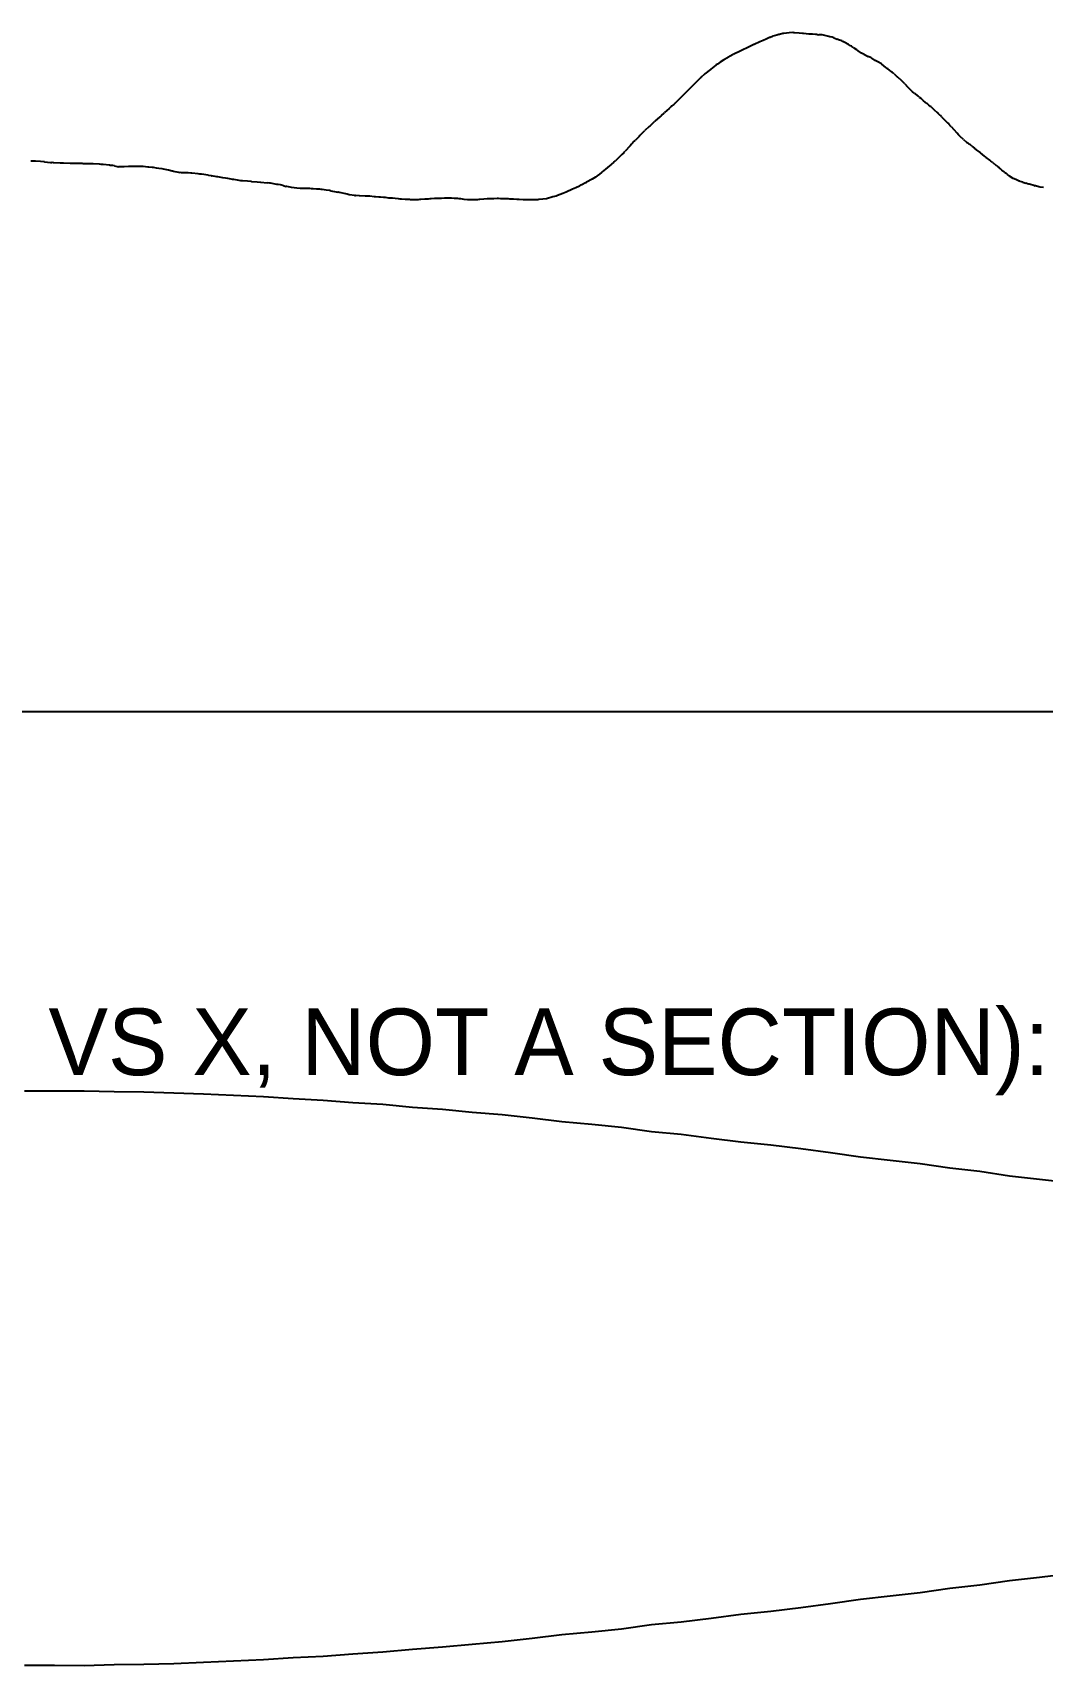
# Model space of a CAD drawing. Extents: x -27 to 218, y -64 to 34.
# Drawn here: x 34.4 to 67.7, y -64.3 to -10.4 of the extents above; entities that cross this region are included whole.
import ezdxf

# ---------------------------------------------------------------- set-up
doc = ezdxf.new("R2010")
doc.units = 0

msp = doc.modelspace()

# ---------------------------------------------------------------- linework, layer by layer
at = {"layer": 'BOUNDING_BOX'}
msp.add_line((-26.9146, -32.804), (150.3456, -32.804), dxfattribs=at)
at = {"layer": 'MIDPLANE_Z0_OUTLINE'}
for p, q in [((58.1989, -10.7794), (58.1817, -10.7861)), ((58.2073, -10.7761), (58.1989, -10.7794)), ((58.3944, -10.6926), (58.2073, -10.7761)), ((58.5067, -10.6425), (58.3944, -10.6926)), ((58.6021, -10.6021), (58.5067, -10.6425)), ((58.6936, -10.5634), (58.6021, -10.6021)), ((58.7194, -10.5525), (58.6936, -10.5634)), ((58.7384, -10.5444), (58.7194, -10.5525)), ((58.8126, -10.5154), (58.7384, -10.5444)), ((58.8317, -10.5079), (58.8126, -10.5154)), ((58.9622, -10.4705), (58.8317, -10.5079)), ((59.0301, -10.4511), (58.9622, -10.4705)), ((59.0444, -10.4474), (59.0301, -10.4511)), ((59.1567, -10.4187), (59.0444, -10.4474)), ((59.179, -10.4163), (59.1567, -10.4187)), ((59.1931, -10.4147), (59.179, -10.4163)), ((59.3694, -10.3986), (59.1931, -10.4147)), ((59.4817, -10.3884), (59.3694, -10.3986)), ((59.5145, -10.3913), (59.4817, -10.3884)), ((59.5393, -10.3935), (59.5145, -10.3913)), ((59.6944, -10.4058), (59.5393, -10.3935)), ((59.8067, -10.4147), (59.6944, -10.4058)), ((59.8251, -10.4184), (59.8067, -10.4147)), ((59.8371, -10.4207), (59.8251, -10.4184)), ((60.0194, -10.4336), (59.8371, -10.4207)), ((60.1317, -10.4415), (60.0194, -10.4336)), ((60.1373, -10.4419), (60.1317, -10.4415)), ((60.1406, -10.4422), (60.1373, -10.4419)), ((60.2388, -10.4482), (60.1406, -10.4422)), ((60.2862, -10.4511), (60.2388, -10.4482)), ((60.2862, -10.4511), (60.3444, -10.455)), ((60.4461, -10.4618), (60.3444, -10.455)), ((60.4535, -10.4623), (60.4461, -10.4618)), ((60.4567, -10.4626), (60.4535, -10.4623)), ((60.6694, -10.5121), (60.4567, -10.4626)), ((60.7111, -10.5218), (60.6694, -10.5121)), ((60.7742, -10.5362), (60.7111, -10.5218)), ((60.7817, -10.5379), (60.7742, -10.5362)), ((60.8436, -10.5634), (60.7817, -10.5379)), ((60.8436, -10.5634), (60.9504, -10.6075)), ((60.9944, -10.6233), (60.9504, -10.6075)), ((61.1067, -10.6637), (60.9944, -10.6233)), ((61.1409, -10.6824), (61.1067, -10.6637)), ((61.1793, -10.7035), (61.1409, -10.6824)), ((61.3187, -10.7759), (61.1793, -10.7035)), ((61.3191, -10.7761), (61.3187, -10.7759)), ((61.3191, -10.7761), (61.3194, -10.7763)), ((61.3897, -10.8181), (61.3194, -10.7763)), ((57.2067, -11.2894), (57.0944, -11.3645)), ((57.334, -11.2171), (57.2067, -11.2894)), ((57.3405, -11.2134), (57.334, -11.2171)), ((57.4194, -11.1686), (57.3405, -11.2134)), ((57.5231, -11.1097), (57.4194, -11.1686)), ((57.5292, -11.1065), (57.5231, -11.1097)), ((57.5317, -11.1051), (57.5292, -11.1065)), ((57.5374, -11.1023), (57.5317, -11.1051)), ((57.54, -11.1011), (57.5374, -11.1023)), ((57.7444, -11.0028), (57.54, -11.1011)), ((57.8567, -10.9488), (57.7444, -11.0028)), ((57.9628, -10.8959), (57.8567, -10.9488)), ((57.9778, -10.8884), (57.9628, -10.8959)), ((58.0694, -10.8427), (57.9778, -10.8884)), ((58.1607, -10.7972), (58.0694, -10.8427)), ((58.1752, -10.7895), (58.1607, -10.7972)), ((58.1817, -10.7861), (58.1752, -10.7895)), ((61.4242, -10.837), (61.3897, -10.8181)), ((61.4317, -10.8411), (61.4242, -10.837)), ((61.4991, -10.8884), (61.4317, -10.8411)), ((61.4991, -10.8884), (61.5845, -10.9483)), ((61.6444, -10.9885), (61.5845, -10.9483)), ((61.7567, -11.064), (61.6444, -10.9885)), ((61.7701, -11.0731), (61.7567, -11.064)), ((61.7789, -11.079), (61.7701, -11.0731)), ((61.8, -11.0888), (61.7789, -11.079)), ((61.8264, -11.1011), (61.8, -11.0888)), ((61.8264, -11.1011), (61.9694, -11.1733)), ((61.9961, -11.1867), (61.9694, -11.1733)), ((62.0549, -11.2134), (61.9961, -11.1867)), ((62.0549, -11.2134), (62.0817, -11.2256)), ((62.0936, -11.2333), (62.0817, -11.2256)), ((62.2036, -11.3043), (62.0936, -11.2333)), ((62.2944, -11.3552), (62.2036, -11.3043)), ((56.5567, -11.7733), (56.4633, -11.8634)), ((56.5739, -11.7586), (56.5567, -11.7733)), ((56.5827, -11.7511), (56.5739, -11.7586)), ((56.7694, -11.6014), (56.5827, -11.7511)), ((56.844, -11.5416), (56.7694, -11.6014)), ((56.848, -11.5384), (56.844, -11.5416)), ((56.8817, -11.5113), (56.848, -11.5384)), ((56.9609, -11.4554), (56.8817, -11.5113)), ((57.0024, -11.4261), (56.9609, -11.4554)), ((57.0944, -11.3645), (57.0024, -11.4261)), ((62.4067, -11.4182), (62.2944, -11.3552)), ((62.4095, -11.4204), (62.4067, -11.4182)), ((62.4112, -11.4217), (62.4095, -11.4204)), ((62.4136, -11.4234), (62.4112, -11.4217)), ((62.4176, -11.4261), (62.4136, -11.4234)), ((62.5556, -11.5384), (62.4176, -11.4261)), ((62.5908, -11.567), (62.5556, -11.5384)), ((62.6194, -11.5872), (62.5908, -11.567)), ((62.7317, -11.6664), (62.6194, -11.5872)), ((62.7552, -11.6878), (62.7317, -11.6664)), ((62.7759, -11.7069), (62.7552, -11.6878)), ((62.8029, -11.7289), (62.7759, -11.7069)), ((62.83, -11.7511), (62.8029, -11.7289)), ((62.83, -11.7511), (62.9444, -11.8598)), ((56.1194, -12.2017), (55.9241, -12.4011)), ((56.1268, -12.1942), (56.1194, -12.2017)), ((56.1325, -12.1884), (56.1268, -12.1942)), ((56.2317, -12.0871), (56.1325, -12.1884)), ((56.2391, -12.0797), (56.2317, -12.0871)), ((56.2428, -12.0761), (56.2391, -12.0797)), ((56.4444, -11.8816), (56.2428, -12.0761)), ((56.4599, -11.8667), (56.4444, -11.8816)), ((56.4633, -11.8634), (56.4599, -11.8667)), ((62.9463, -11.8615), (62.9444, -11.8598)), ((62.9485, -11.8634), (62.9463, -11.8615)), ((62.9485, -11.8634), (63.0567, -11.9568)), ((63.0834, -11.9841), (63.0567, -11.9568)), ((63.1157, -12.0171), (63.0834, -11.9841)), ((63.1498, -12.0497), (63.1157, -12.0171)), ((63.1774, -12.0761), (63.1498, -12.0497)), ((63.1774, -12.0761), (63.2694, -12.176)), ((63.2753, -12.1825), (63.2694, -12.176)), ((63.2813, -12.1884), (63.2753, -12.1825)), ((63.2813, -12.1884), (63.3817, -12.2881)), ((63.4078, -12.3149), (63.3817, -12.2881)), ((63.4375, -12.3453), (63.4078, -12.3149)), ((63.4802, -12.3775), (63.4375, -12.3453)), ((63.5115, -12.4011), (63.4802, -12.3775)), ((55.4075, -12.8919), (55.2567, -13.0287)), ((55.4664, -12.8384), (55.4075, -12.8919)), ((55.4694, -12.8357), (55.4664, -12.8384)), ((55.499, -12.8088), (55.4694, -12.8357)), ((55.556, -12.7573), (55.499, -12.8088)), ((55.5817, -12.7341), (55.556, -12.7573)), ((55.5874, -12.7287), (55.5817, -12.7341)), ((55.5901, -12.7261), (55.5874, -12.7287)), ((55.7944, -12.5269), (55.5901, -12.7261)), ((55.8057, -12.5159), (55.7944, -12.5269)), ((55.8083, -12.5134), (55.8057, -12.5159)), ((55.9067, -12.4174), (55.8083, -12.5134)), ((55.9183, -12.4066), (55.9067, -12.4174)), ((55.9241, -12.4011), (55.9183, -12.4066)), ((63.5115, -12.4011), (63.5944, -12.4705)), ((63.6178, -12.49), (63.5944, -12.4705)), ((63.6501, -12.5134), (63.6178, -12.49)), ((63.6501, -12.5134), (63.7067, -12.5545)), ((63.731, -12.576), (63.7067, -12.5545)), ((63.7976, -12.6353), (63.731, -12.576)), ((63.9098, -12.7224), (63.7976, -12.6353)), ((63.9146, -12.7261), (63.9098, -12.7224)), ((63.9146, -12.7261), (63.9194, -12.7304)), ((63.9763, -12.7815), (63.9194, -12.7304)), ((64.0286, -12.8228), (63.9763, -12.7815)), ((64.0317, -12.8254), (64.0286, -12.8228)), ((64.045, -12.8384), (64.0317, -12.8254)), ((64.045, -12.8384), (64.1454, -12.9374)), ((54.7761, -13.4599), (54.7458, -13.4884)), ((54.8194, -13.4192), (54.7761, -13.4599)), ((54.8653, -13.3761), (54.8194, -13.4192)), ((54.8653, -13.3761), (54.8808, -13.362)), ((54.8808, -13.362), (54.9317, -13.3157)), ((55.1041, -13.1634), (54.9317, -13.3157)), ((55.1279, -13.1424), (55.1041, -13.1634)), ((55.1444, -13.1278), (55.1279, -13.1424)), ((55.2312, -13.0511), (55.1444, -13.1278)), ((55.2312, -13.0511), (55.2393, -13.0439)), ((55.2393, -13.0439), (55.2567, -13.0287)), ((64.1454, -12.9374), (64.2444, -13.023)), ((64.2444, -13.023), (64.2769, -13.0511)), ((64.2821, -13.0564), (64.2769, -13.0511)), ((64.3162, -13.0916), (64.2821, -13.0564)), ((64.3509, -13.1223), (64.3162, -13.0916)), ((64.3567, -13.1274), (64.3509, -13.1223)), ((64.3904, -13.1634), (64.3567, -13.1274)), ((64.3904, -13.1634), (64.4769, -13.2559)), ((64.4769, -13.2559), (64.5694, -13.3443)), ((64.5694, -13.3443), (64.6028, -13.3761)), ((64.6077, -13.3817), (64.6028, -13.3761)), ((64.6397, -13.4182), (64.6077, -13.3817)), ((64.6768, -13.4549), (64.6397, -13.4182)), ((64.6817, -13.4598), (64.6768, -13.4549)), ((64.7068, -13.4884), (64.6817, -13.4598)), ((54.2084, -14.0261), (54.2249, -14.0089)), ((54.2249, -14.0089), (54.2817, -13.9495)), ((54.4142, -13.8134), (54.2817, -13.9495)), ((54.4401, -13.7868), (54.4142, -13.8134)), ((54.4944, -13.731), (54.4401, -13.7868)), ((54.5235, -13.7011), (54.4944, -13.731)), ((54.5235, -13.7011), (54.5388, -13.6861)), ((54.5388, -13.6861), (54.6067, -13.619)), ((54.7458, -13.4884), (54.6067, -13.619)), ((64.7068, -13.4884), (64.7944, -13.5884)), ((64.7944, -13.5884), (64.8944, -13.6923)), ((64.8944, -13.6923), (64.9029, -13.7011)), ((64.9047, -13.7032), (64.9029, -13.7011)), ((64.9507, -13.7571), (64.9047, -13.7032)), ((65.0052, -13.8134), (64.9507, -13.7571)), ((65.0052, -13.8134), (65.0067, -13.815)), ((65.0082, -13.8164), (65.0067, -13.815)), ((65.1123, -13.9206), (65.0082, -13.8164)), ((65.1123, -13.9206), (65.2194, -13.9993)), ((65.2194, -13.9993), (65.256, -14.0261)), ((53.7931, -14.4634), (53.6317, -14.6198)), ((53.8133, -14.4438), (53.7931, -14.4634)), ((53.8444, -14.4136), (53.8133, -14.4438)), ((53.9089, -14.3511), (53.8444, -14.4136)), ((53.9089, -14.3511), (53.9226, -14.3368)), ((53.9226, -14.3368), (53.9567, -14.3013)), ((54.1057, -14.1384), (53.9567, -14.3013)), ((54.1216, -14.121), (54.1057, -14.1384)), ((54.1694, -14.0687), (54.1216, -14.121)), ((54.2084, -14.0261), (54.1694, -14.0687)), ((65.262, -14.031), (65.256, -14.0261)), ((65.2979, -14.0599), (65.262, -14.031)), ((65.3251, -14.0805), (65.2979, -14.0599)), ((65.3317, -14.0855), (65.3251, -14.0805)), ((65.3964, -14.1384), (65.3317, -14.0855)), ((65.3964, -14.1384), (65.4778, -14.205)), ((65.5444, -14.2531), (65.4778, -14.205)), ((65.6567, -14.334), (65.5444, -14.2531)), ((65.6625, -14.3388), (65.6567, -14.334)), ((65.666, -14.3418), (65.6625, -14.3388)), ((65.671, -14.3454), (65.666, -14.3418)), ((65.6788, -14.3511), (65.671, -14.3454)), ((65.8091, -14.4634), (65.6788, -14.3511)), ((65.8415, -14.4913), (65.8091, -14.4634)), ((65.8694, -14.513), (65.8415, -14.4913)), ((65.9817, -14.5999), (65.8694, -14.513)), ((34.4567, -14.6325), (34.3444, -14.63)), ((34.4814, -14.6339), (34.4567, -14.6325)), ((34.498, -14.6349), (34.4814, -14.6339)), ((34.6694, -14.647), (34.498, -14.6349)), ((34.7817, -14.655), (34.6694, -14.647)), ((34.7951, -14.6548), (34.7817, -14.655)), ((34.8031, -14.6548), (34.7951, -14.6548)), ((34.8031, -14.6548), (34.9944, -14.672)), ((34.9944, -14.672), (35.0393, -14.6761)), ((35.0497, -14.677), (35.0393, -14.6761)), ((35.1011, -14.6817), (35.0497, -14.677)), ((35.1049, -14.6822), (35.1011, -14.6817)), ((35.1067, -14.6824), (35.1049, -14.6822)), ((35.3194, -14.6958), (35.1067, -14.6824)), ((35.4065, -14.7014), (35.3194, -14.6958)), ((35.4245, -14.7018), (35.4065, -14.7014)), ((35.4317, -14.702), (35.4245, -14.7018)), ((35.6444, -14.7092), (35.4317, -14.702)), ((35.721, -14.7118), (35.6444, -14.7092)), ((35.7474, -14.7122), (35.721, -14.7118)), ((35.7567, -14.7124), (35.7474, -14.7122)), ((35.9694, -14.7128), (35.7567, -14.7124)), ((36.045, -14.7128), (35.9694, -14.7128)), ((36.0725, -14.7154), (36.045, -14.7128)), ((36.0817, -14.7163), (36.0725, -14.7154)), ((36.2944, -14.7172), (36.0817, -14.7163)), ((36.3654, -14.7175), (36.2944, -14.7172)), ((36.3971, -14.7212), (36.3654, -14.7175)), ((36.4067, -14.7223), (36.3971, -14.7212)), ((36.6194, -14.7343), (36.4067, -14.7223)), ((36.6706, -14.7372), (36.6194, -14.7343)), ((36.7203, -14.7384), (36.6706, -14.7372)), ((36.7317, -14.7387), (36.7203, -14.7384)), ((36.9444, -14.768), (36.7317, -14.7387)), ((36.9623, -14.7705), (36.9444, -14.768)), ((37.0527, -14.7785), (36.9623, -14.7705)), ((37.0567, -14.7788), (37.0527, -14.7785)), ((37.1097, -14.7884), (37.0567, -14.7788)), ((37.1097, -14.7884), (37.245, -14.8129)), ((37.2694, -14.8143), (37.245, -14.8129)), ((37.3817, -14.8209), (37.2694, -14.8143)), ((37.4241, -14.819), (37.3817, -14.8209)), ((37.5707, -14.8121), (37.4241, -14.819)), ((37.5944, -14.8115), (37.5707, -14.8121)), ((37.7067, -14.8083), (37.5944, -14.8115)), ((37.7357, -14.8083), (37.7067, -14.8083)), ((37.8996, -14.8082), (37.7357, -14.8083)), ((37.9194, -14.8082), (37.8996, -14.8082)), ((38.0317, -14.8082), (37.9194, -14.8082)), ((38.0583, -14.8106), (38.0317, -14.8082)), ((38.209, -14.8239), (38.0583, -14.8106)), ((38.2444, -14.8271), (38.209, -14.8239)), ((38.3567, -14.8373), (38.2444, -14.8271)), ((38.3994, -14.8442), (38.3567, -14.8373)), ((38.4977, -14.8601), (38.3994, -14.8442)), ((38.5694, -14.8705), (38.4977, -14.8601)), ((38.6817, -14.8866), (38.5694, -14.8705)), ((38.7258, -14.8959), (38.6817, -14.8866)), ((38.7763, -14.9065), (38.7258, -14.8959)), ((38.8944, -14.9332), (38.7763, -14.9065)), ((39.0067, -14.9586), (38.8944, -14.9332)), ((39.0279, -14.963), (39.0067, -14.9586)), ((39.042, -14.9658), (39.0279, -14.963)), ((39.042, -14.9658), (39.2194, -14.9938)), ((39.2194, -14.9938), (39.2657, -15.0011)), ((39.2754, -15.0028), (39.2657, -15.0011)), ((39.3218, -15.0111), (39.2754, -15.0028)), ((39.3286, -15.0114), (39.3218, -15.0111)), ((39.3317, -15.0115), (39.3286, -15.0114)), ((39.5444, -15.0212), (39.3317, -15.0115)), ((39.6326, -15.0252), (39.5444, -15.0212)), ((39.6498, -15.0255), (39.6326, -15.0252)), ((39.6567, -15.0256), (39.6498, -15.0255)), ((39.8694, -15.0498), (39.6567, -15.0256)), ((39.9265, -15.0563), (39.8694, -15.0498)), ((39.9709, -15.0602), (39.9265, -15.0563)), ((39.9817, -15.0612), (39.9709, -15.0602)), ((40.1944, -15.0964), (39.9817, -15.0612)), ((53.1053, -15.0553), (53.0357, -15.1134)), ((53.1703, -15.0011), (53.1053, -15.0553)), ((53.1944, -14.9828), (53.1703, -15.0011)), ((53.3067, -14.8977), (53.1944, -14.9828)), ((53.436, -14.7884), (53.3067, -14.8977)), ((53.4785, -14.7525), (53.436, -14.7884)), ((53.5194, -14.7179), (53.4785, -14.7525)), ((53.5689, -14.6761), (53.5194, -14.7179)), ((53.5689, -14.6761), (53.5841, -14.6625)), ((53.5841, -14.6625), (53.6317, -14.6198)), ((66.0042, -14.6189), (65.9817, -14.5999)), ((66.023, -14.6348), (66.0042, -14.6189)), ((66.0512, -14.6554), (66.023, -14.6348)), ((66.0796, -14.6761), (66.0512, -14.6554)), ((66.0796, -14.6761), (66.1944, -14.7733)), ((66.2026, -14.7802), (66.1944, -14.7733)), ((66.2131, -14.7884), (66.2026, -14.7802)), ((66.2131, -14.7884), (66.3067, -14.8609)), ((66.3368, -14.8855), (66.3067, -14.8609)), ((66.3838, -14.924), (66.3368, -14.8855)), ((66.4624, -14.9834), (66.3838, -14.924)), ((66.4857, -15.0011), (66.4624, -14.9834)), ((66.4857, -15.0011), (66.5194, -15.0299)), ((66.5645, -15.0683), (66.5194, -15.0299)), ((66.6235, -15.1134), (66.5645, -15.0683)), ((40.209, -15.0988), (40.1944, -15.0964)), ((40.3024, -15.1134), (40.209, -15.0988)), ((40.3024, -15.1134), (40.3067, -15.1141)), ((40.3078, -15.1143), (40.3067, -15.1141)), ((40.4879, -15.1449), (40.3078, -15.1143)), ((40.5194, -15.1511), (40.4879, -15.1449)), ((40.6317, -15.1733), (40.5194, -15.1511)), ((40.6799, -15.1781), (40.6317, -15.1733)), ((40.7706, -15.1872), (40.6799, -15.1781)), ((40.8444, -15.2023), (40.7706, -15.1872)), ((40.9567, -15.2252), (40.8444, -15.2023)), ((40.9999, -15.2323), (40.9567, -15.2252)), ((41.0434, -15.2394), (40.9999, -15.2323)), ((41.1694, -15.2581), (41.0434, -15.2394)), ((41.2817, -15.2748), (41.1694, -15.2581)), ((41.3104, -15.2763), (41.2817, -15.2748)), ((41.3306, -15.2773), (41.3104, -15.2763)), ((41.4944, -15.2928), (41.3306, -15.2773)), ((41.6067, -15.3035), (41.4944, -15.2928)), ((41.6202, -15.3042), (41.6067, -15.3035)), ((41.6283, -15.3046), (41.6202, -15.3042)), ((41.6283, -15.3046), (41.8194, -15.3182)), ((41.8194, -15.3182), (41.9293, -15.326)), ((41.9293, -15.326), (41.9306, -15.3261)), ((41.9306, -15.3261), (41.9316, -15.3262)), ((41.9316, -15.3262), (41.9317, -15.3262)), ((41.9317, -15.3262), (41.9327, -15.3263)), ((41.9327, -15.3263), (42.1444, -15.349)), ((42.2251, -15.3577), (42.1444, -15.349)), ((42.2484, -15.36), (42.2251, -15.3577)), ((42.2567, -15.3608), (42.2484, -15.36)), ((42.4694, -15.3987), (42.2567, -15.3608)), ((42.5031, -15.4047), (42.4694, -15.3987)), ((42.5741, -15.4144), (42.5031, -15.4047)), ((42.5817, -15.4154), (42.5741, -15.4144)), ((42.6738, -15.4384), (42.5817, -15.4154)), ((42.6738, -15.4384), (42.7703, -15.4625)), ((42.7944, -15.4673), (42.7703, -15.4625)), ((42.9067, -15.4897), (42.7944, -15.4673)), ((42.9487, -15.4982), (42.9067, -15.4897)), ((43.041, -15.5168), (42.9487, -15.4982)), ((43.1194, -15.5229), (43.041, -15.5168)), ((43.2317, -15.5316), (43.1194, -15.5229)), ((43.285, -15.5324), (43.2317, -15.5316)), ((43.3495, -15.5333), (43.285, -15.5324)), ((43.4444, -15.5347), (43.3495, -15.5333)), ((43.5567, -15.5363), (43.4444, -15.5347)), ((43.6065, -15.5398), (43.5567, -15.5363)), ((43.664, -15.5439), (43.6065, -15.5398)), ((43.7694, -15.5519), (43.664, -15.5439)), ((43.8817, -15.5604), (43.7694, -15.5519)), ((43.9229, -15.5663), (43.8817, -15.5604)), ((43.961, -15.5718), (43.9229, -15.5663)), ((44.0944, -15.5876), (43.961, -15.5718)), ((44.2067, -15.6008), (44.0944, -15.5876)), ((44.2316, -15.6056), (44.2067, -15.6008)), ((44.249, -15.6089), (44.2316, -15.6056)), ((44.249, -15.6089), (44.4194, -15.6405)), ((52.2194, -15.5578), (52.0074, -15.6505)), ((52.3317, -15.5087), (52.2194, -15.5578)), ((52.444, -15.4511), (52.3317, -15.5087)), ((52.4688, -15.4384), (52.444, -15.4511)), ((52.5444, -15.3996), (52.4688, -15.4384)), ((52.6241, -15.3587), (52.5444, -15.3996)), ((52.6469, -15.3474), (52.6241, -15.3587)), ((52.6567, -15.3425), (52.6469, -15.3474)), ((52.6755, -15.3316), (52.6567, -15.3425)), ((52.685, -15.3261), (52.6755, -15.3316)), ((52.8694, -15.2219), (52.685, -15.3261)), ((52.9817, -15.1585), (52.8694, -15.2219)), ((53.0357, -15.1134), (52.9817, -15.1585)), ((66.6235, -15.1134), (66.6317, -15.1197)), ((66.6383, -15.124), (66.6317, -15.1197)), ((66.7565, -15.2014), (66.6383, -15.124)), ((66.8444, -15.2407), (66.7565, -15.2014)), ((66.9567, -15.2908), (66.8444, -15.2407)), ((66.9724, -15.2963), (66.9567, -15.2908)), ((66.9829, -15.3), (66.9724, -15.2963)), ((67.0297, -15.3141), (66.9829, -15.3)), ((67.0695, -15.3261), (67.0297, -15.3141)), ((67.0695, -15.3261), (67.1694, -15.3593)), ((67.2288, -15.379), (67.1694, -15.3593)), ((67.273, -15.3923), (67.2288, -15.379)), ((67.2817, -15.395), (67.273, -15.3923)), ((67.4499, -15.4384), (67.2817, -15.395)), ((67.4499, -15.4384), (67.4853, -15.4475)), ((67.4944, -15.4497), (67.4853, -15.4475)), ((67.6067, -15.4771), (67.4944, -15.4497)), ((67.6441, -15.4841), (67.6067, -15.4771)), ((67.7533, -15.5045), (67.6441, -15.4841)), ((44.4194, -15.6405), (44.4766, -15.6511)), ((44.486, -15.653), (44.4766, -15.6511)), ((44.5223, -15.6605), (44.486, -15.653)), ((44.5288, -15.6618), (44.5223, -15.6605)), ((44.5317, -15.6624), (44.5288, -15.6618)), ((44.7444, -15.7131), (44.5317, -15.6624)), ((44.785, -15.7228), (44.7444, -15.7131)), ((44.8499, -15.7391), (44.785, -15.7228)), ((44.8567, -15.7408), (44.8499, -15.7391)), ((45.0269, -15.7634), (44.8567, -15.7408)), ((45.0269, -15.7634), (45.0644, -15.7684)), ((45.0694, -15.7685), (45.0644, -15.7684)), ((45.1817, -15.7703), (45.0694, -15.7685)), ((45.1929, -15.771), (45.1817, -15.7703)), ((45.3749, -15.783), (45.1929, -15.771)), ((45.3944, -15.7835), (45.3749, -15.783)), ((45.5067, -15.7866), (45.3944, -15.7835)), ((45.536, -15.7898), (45.5067, -15.7866)), ((45.6775, -15.8053), (45.536, -15.7898)), ((45.7194, -15.8088), (45.6775, -15.8053)), ((45.8317, -15.8181), (45.7194, -15.8088)), ((45.8808, -15.8207), (45.8317, -15.8181)), ((45.9818, -15.8261), (45.8808, -15.8207)), ((46.0444, -15.834), (45.9818, -15.8261)), ((46.1567, -15.8483), (46.0444, -15.834)), ((46.2106, -15.8493), (46.1567, -15.8483)), ((46.2822, -15.8506), (46.2106, -15.8493)), ((46.3694, -15.8623), (46.2822, -15.8506)), ((46.4817, -15.8772), (46.3694, -15.8623)), ((46.528, -15.8806), (46.4817, -15.8772)), ((46.5739, -15.8839), (46.528, -15.8806)), ((46.6944, -15.8919), (46.5739, -15.8839)), ((46.8067, -15.8994), (46.6944, -15.8919)), ((46.846, -15.902), (46.8067, -15.8994)), ((46.8787, -15.9041), (46.846, -15.902)), ((47.0194, -15.905), (46.8787, -15.9041)), ((47.1317, -15.9057), (47.0194, -15.905)), ((47.175, -15.9017), (47.1317, -15.9057)), ((47.2093, -15.8985), (47.175, -15.9017)), ((47.3444, -15.8904), (47.2093, -15.8985)), ((47.4567, -15.8836), (47.3444, -15.8904)), ((47.5089, -15.8792), (47.4567, -15.8836)), ((47.5579, -15.875), (47.5089, -15.8792)), ((47.6694, -15.8671), (47.5579, -15.875)), ((47.7817, -15.8592), (47.6694, -15.8671)), ((47.8358, -15.8588), (47.7817, -15.8592)), ((47.8995, -15.8583), (47.8358, -15.8588)), ((47.9944, -15.8559), (47.8995, -15.8583)), ((48.1067, -15.8531), (47.9944, -15.8559)), ((48.1592, -15.855), (48.1067, -15.8531)), ((48.2253, -15.8575), (48.1592, -15.855)), ((48.3194, -15.8621), (48.2253, -15.8575)), ((48.4317, -15.8676), (48.3194, -15.8621)), ((48.4786, -15.8728), (48.4317, -15.8676)), ((48.5294, -15.8785), (48.4786, -15.8728)), ((48.6444, -15.8916), (48.5294, -15.8785)), ((48.7567, -15.9044), (48.6444, -15.8916)), ((48.7934, -15.9074), (48.7567, -15.9044)), ((48.8229, -15.9099), (48.7934, -15.9074)), ((48.9694, -15.907), (48.8229, -15.9099)), ((49.0817, -15.9047), (48.9694, -15.907)), ((49.1246, -15.9015), (49.0817, -15.9047)), ((49.1589, -15.8989), (49.1246, -15.9015)), ((49.2944, -15.8856), (49.1589, -15.8989)), ((49.4067, -15.8745), (49.2944, -15.8856)), ((49.4577, -15.8739), (49.4067, -15.8745)), ((49.5095, -15.8734), (49.4577, -15.8739)), ((49.6194, -15.8697), (49.5095, -15.8734)), ((49.7317, -15.866), (49.6194, -15.8697)), ((49.7822, -15.868), (49.7317, -15.866)), ((49.8377, -15.8702), (49.7822, -15.868)), ((49.9444, -15.8737), (49.8377, -15.8702)), ((50.0567, -15.8774), (49.9444, -15.8737)), ((50.1041, -15.8796), (50.0567, -15.8774)), ((50.151, -15.8818), (50.1041, -15.8796)), ((50.2694, -15.8903), (50.151, -15.8818)), ((50.3817, -15.8983), (50.2694, -15.8903)), ((50.4254, -15.8969), (50.3817, -15.8983)), ((50.4621, -15.8957), (50.4254, -15.8969)), ((50.5944, -15.9045), (50.4621, -15.8957)), ((50.7067, -15.9119), (50.5944, -15.9045)), ((50.7431, -15.9119), (50.7067, -15.9119)), ((50.7709, -15.912), (50.7431, -15.9119)), ((50.9194, -15.9109), (50.7709, -15.912)), ((51.0317, -15.9101), (50.9194, -15.9109)), ((51.0762, -15.9029), (51.0317, -15.9101)), ((51.1106, -15.8973), (51.0762, -15.9029)), ((51.2444, -15.8825), (51.1106, -15.8973)), ((51.3567, -15.8702), (51.2444, -15.8825)), ((51.4292, -15.8492), (51.3567, -15.8702)), ((51.5059, -15.8269), (51.4292, -15.8492)), ((51.5694, -15.8104), (51.5059, -15.8269)), ((51.6817, -15.7813), (51.5694, -15.8104)), ((51.7263, -15.7634), (51.6817, -15.7813)), ((51.8942, -15.6959), (51.7263, -15.7634)), ((51.8944, -15.6958), (51.8942, -15.6959)), ((52.0059, -15.6511), (51.8944, -15.6958)), ((52.0059, -15.6511), (52.0065, -15.6509)), ((52.0065, -15.6509), (52.0067, -15.6507)), ((52.0069, -15.6507), (52.0067, -15.6507)), ((52.0074, -15.6505), (52.0069, -15.6507))]:
    msp.add_line(p, q, dxfattribs=at)
at = {"layer": 'Z_EXTENT_ENVELOPE'}
for p, q in [((34.1417, -45.3221), (35.1265, -45.3229)), ((35.1265, -45.3229), (36.1113, -45.3194)), ((36.1113, -45.3194), (37.0961, -45.3451)), ((37.0961, -45.3451), (38.0809, -45.3592)), ((38.0809, -45.3592), (39.0656, -45.3828)), ((39.0656, -45.3828), (40.0504, -45.4197)), ((40.0504, -45.4197), (41.0352, -45.4645)), ((41.0352, -45.4645), (42.02, -45.5089)), ((42.02, -45.5089), (43.0047, -45.5734)), ((43.0047, -45.5734), (43.9895, -45.625)), ((43.9895, -45.625), (44.9743, -45.7022)), ((44.9743, -45.7022), (45.9591, -45.766)), ((45.9591, -45.766), (46.9439, -45.8587)), ((46.9439, -45.8587), (47.9286, -45.9269)), ((47.9286, -45.9269), (48.9134, -46.0236)), ((48.9134, -46.0236), (49.8982, -46.1069)), ((49.8982, -46.1069), (50.883, -46.2135)), ((50.883, -46.2135), (51.8678, -46.3331)), ((51.8678, -46.3331), (52.8525, -46.4261)), ((52.8525, -46.4261), (53.8373, -46.527)), ((53.8373, -46.527), (54.8221, -46.6649)), ((54.8221, -46.6649), (55.8069, -46.7536)), ((55.8069, -46.7536), (56.7916, -46.881)), ((56.7916, -46.881), (57.7764, -47.0044)), ((57.7764, -47.0044), (58.7612, -47.1078)), ((58.7612, -47.1078), (59.746, -47.2273)), ((59.746, -47.2273), (60.7308, -47.3608)), ((60.7308, -47.3608), (61.7155, -47.5005)), ((61.7155, -47.5005), (62.7003, -47.6125)), ((62.7003, -47.6125), (63.6851, -47.723)), ((63.6851, -47.723), (64.6699, -47.8667)), ((64.6699, -47.8667), (65.6547, -47.9757)), ((65.6547, -47.9757), (66.6394, -48.1254)), ((66.6394, -48.1254), (67.6242, -48.2336)), ((67.6242, -48.2336), (68.609, -48.353)), ((66.6394, -61.4827), (67.6242, -61.3744)), ((67.6242, -61.3744), (68.609, -61.2551)), ((62.7003, -61.9955), (63.6851, -61.885)), ((63.6851, -61.885), (64.6699, -61.7413)), ((64.6699, -61.7413), (65.6547, -61.6323)), ((65.6547, -61.6323), (66.6394, -61.4827)), ((57.7764, -62.6037), (58.7612, -62.5003)), ((58.7612, -62.5003), (59.746, -62.3808)), ((59.746, -62.3808), (60.7308, -62.2473)), ((60.7308, -62.2473), (61.7155, -62.1075)), ((61.7155, -62.1075), (62.7003, -61.9955)), ((53.8373, -63.081), (54.8221, -62.9432)), ((54.8221, -62.9432), (55.8069, -62.8545)), ((55.8069, -62.8545), (56.7916, -62.727)), ((56.7916, -62.727), (57.7764, -62.6037)), ((47.9286, -63.6812), (48.9134, -63.5845)), ((48.9134, -63.5845), (49.8982, -63.5011)), ((49.8982, -63.5011), (50.883, -63.3945)), ((50.883, -63.3945), (51.8678, -63.2749)), ((51.8678, -63.2749), (52.8525, -63.182)), ((52.8525, -63.182), (53.8373, -63.081)), ((41.0352, -64.1436), (42.02, -64.0992)), ((42.02, -64.0992), (43.0047, -64.0346)), ((43.0047, -64.0346), (43.9895, -63.983)), ((43.9895, -63.983), (44.9743, -63.9059)), ((44.9743, -63.9059), (45.9591, -63.842)), ((45.9591, -63.842), (46.9439, -63.7493)), ((46.9439, -63.7493), (47.9286, -63.6812)), ((34.1417, -64.2859), (35.1265, -64.2851)), ((35.1265, -64.2851), (36.1113, -64.2886)), ((36.1113, -64.2886), (37.0961, -64.263)), ((37.0961, -64.263), (38.0809, -64.2488)), ((38.0809, -64.2488), (39.0656, -64.2252)), ((39.0656, -64.2252), (40.0504, -64.1883)), ((40.0504, -64.1883), (41.0352, -64.1436))]:
    msp.add_line(p, q, dxfattribs=at)

# ---------------------------------------------------------------- texts
at = {"layer": 'DIMENSIONS'}
msp.add_text('Z-EXTENT THICKNESS ENVELOPE (MAX |Z| VS X, NOT A SECTION):', height=2.2, dxfattribs=at).set_placement((-26.915, -44.804))

doc.saveas('drawing.dxf')
